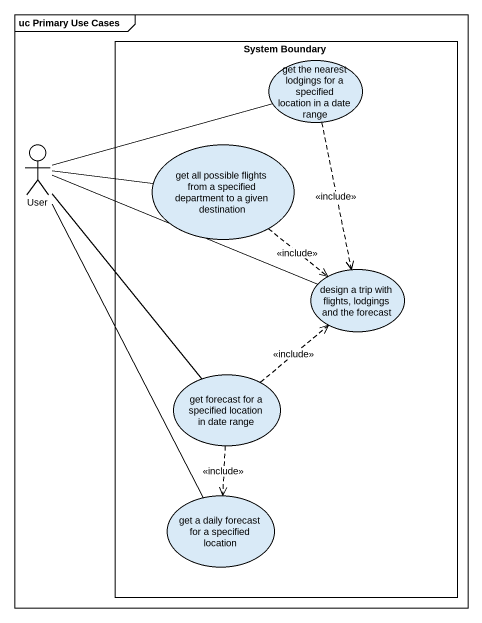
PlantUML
@startuml
mainframe uc Primary Use Cases
rectangle "System Boundary" as System_Boundary {
  usecase "get the nearest lodgings for a specified location in a date range" as get_the_nearest_lodgings
  usecase "get all possible flights from a specified department to a given destination" as get_all_possible_flights
  usecase "design a trip with flights, lodgings and the forecast" as design_a_trip_with_flights
  usecase "get forecast for a specified location in date range" as get_forecast_for_a
  usecase "get a daily forecast for a specified location" as get_a_daily_forecast_for_a
}
actor User
get_the_nearest_lodgings ..> design_a_trip_with_flights : <<include>>
User -right- get_the_nearest_lodgings
User -right- get_all_possible_flights
User -right- design_a_trip_with_flights
User -- get_forecast_for_a
User -- get_a_daily_forecast_for_a
get_all_possible_flights ..> design_a_trip_with_flights : <<include>>
get_forecast_for_a .up.> design_a_trip_with_flights : <<include>>
get_forecast_for_a ..> get_a_daily_forecast_for_a : <<include>>
@enduml
